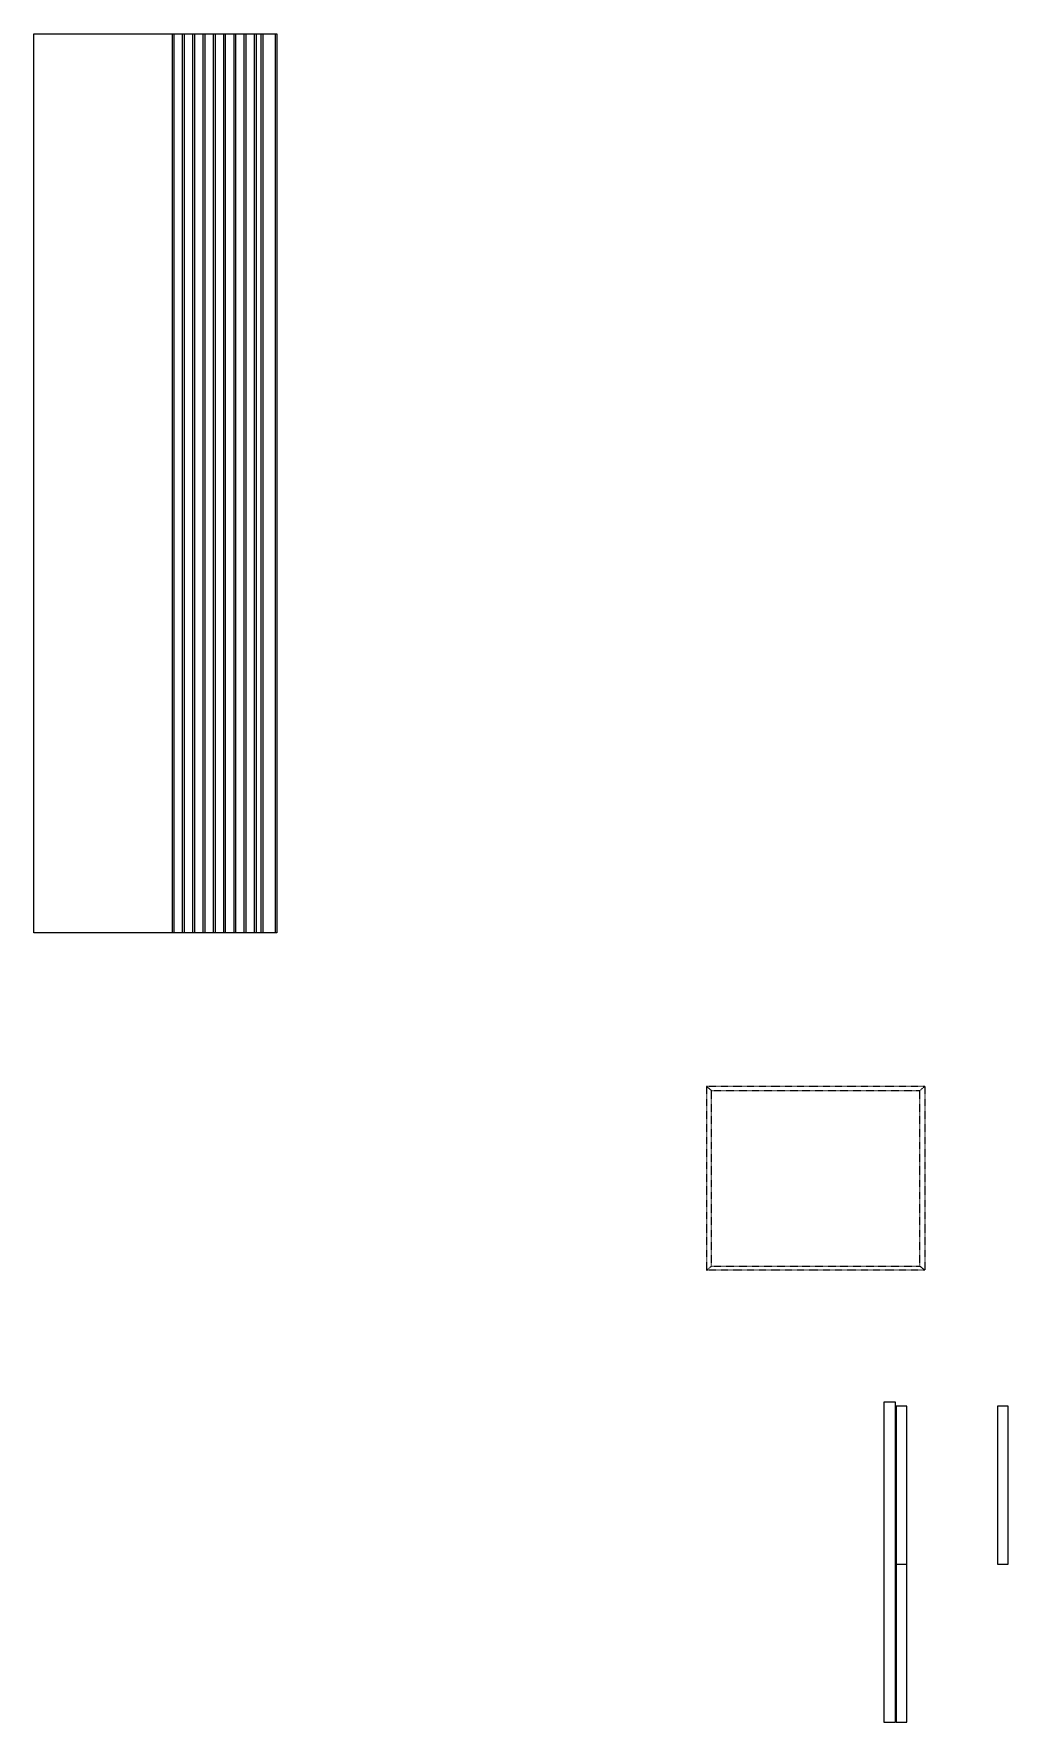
# Model space of a CAD drawing. Header units: millimetres. Extents: x -4391136 to -1798569, y -886572 to -291056.
# Drawn here: x -2433927 to -2427760, y -371468 to -360784 of the extents above; entities that cross this region are included whole.
import ezdxf

# ---------------------------------------------------------------- set-up
doc = ezdxf.new("R2010")
doc.units = ezdxf.units.MM
doc.set_wipeout_variables(frame=1)
doc.linetypes.add('TA_HL_001.00000', pattern=[6.5, 3.55, -2.95])
for name, color, linetype in [('010 - ASPG_EXTR_MAIN_COLOR_2', 7, 'Continuous'), ('010 - ASPG_EXTR_WIPEOUT_', 7, 'Continuous'), ('010 - ASPG_FRAMING_MAIN_COLOR_1', 7, 'Continuous'), ('010 - ASPG_FRAMING_SUB_COLOR_2', 7, 'Continuous'), ('010 - ASPG_FRAMING_WIPEOUT_', 7, 'Continuous')]:
    doc.layers.add(name, color=color, linetype=linetype)

# ---------------------------------------------------------------- blocks, each defined once
blk = doc.blocks.new('*U2010')
at = {"color": 7}
blk.add_wipeout([(50, 0), (1489, 0), (1489, 5690), (50, 5690)], dxfattribs=at).dxf.layer = '010 - ASPG_EXTR_WIPEOUT_'
at = {"layer": '010 - ASPG_EXTR_MAIN_COLOR_2', "color": 7}
for points in [[(147, 0), (157, 0), (157, 5690), (147, 5690)], [(212, 0), (222, 0), (222, 5690), (212, 5690)], [(277, 0), (287, 0), (287, 5690), (277, 5690)], [(342, 0), (352, 0), (352, 5690), (342, 5690)], [(407, 0), (417, 0), (417, 5690), (407, 5690)], [(472, 0), (482, 0), (482, 5690), (472, 5690)], [(537, 0), (547, 0), (547, 5690), (537, 5690)], [(602, 0), (612, 0), (612, 5690), (602, 5690)]]:
    blk.add_lwpolyline(points, close=True, dxfattribs=at)
at = {"layer": '010 - ASPG_FRAMING_SUB_COLOR_2', "color": 7}
blk.add_lwpolyline([(50, 0), (1489, 0), (1489, 5690), (50, 5690)], close=True, dxfattribs=at)
at = {"color": 7}
blk.add_wipeout([(-50, 0), (50, 0), (50, 5690), (-50, 5690)], dxfattribs=at).dxf.layer = '010 - ASPG_EXTR_WIPEOUT_'
at = {"layer": '010 - ASPG_EXTR_MAIN_COLOR_2', "color": 7}
blk.add_lwpolyline([(82, 0), (92, 0), (92, 5690), (82, 5690)], close=True, dxfattribs=at)
at = {"layer": '010 - ASPG_FRAMING_MAIN_COLOR_1', "color": 7}
for points in [[(-50, 0), (-40, 0), (-40, 5690), (-50, 5690)], [(40, 0), (50, 0), (50, 5690), (40, 5690)]]:
    blk.add_lwpolyline(points, close=True, dxfattribs=at)
at = {"layer": '010 - ASPG_FRAMING_SUB_COLOR_2', "color": 7}
blk.add_lwpolyline([(-50, 0), (50, 0), (50, 5690), (-50, 5690)], close=True, dxfattribs=at)
blk = doc.blocks.new('*U2019')
at = {"color": 7}
blk.add_wipeout([(0, 0), (1000, 0), (1000, 67), (0, 67)], dxfattribs=at).dxf.layer = '010 - ASPG_FRAMING_WIPEOUT_'
blk.add_wipeout([(2025, 68), (2025, 145), (0, 145), (0, 68)], dxfattribs=at).dxf.layer = '010 - ASPG_EXTR_WIPEOUT_'
at = {"layer": '010 - ASPG_EXTR_MAIN_COLOR_2', "color": 7}
blk.add_lwpolyline([(2025, 70), (2025, 145), (0, 145), (0, 70)], close=True, dxfattribs=at)
at = {"layer": '010 - ASPG_FRAMING_SUB_COLOR_2', "color": 7}
blk.add_lwpolyline([(0, 0), (1000, 0), (1000, 67), (0, 67)], close=True, dxfattribs=at)
blk = doc.blocks.new('*U2020')
at = {"color": 7}
blk.add_wipeout([(0, 0), (1000, 0), (1000, 67.3), (0, 67.3)], dxfattribs=at).dxf.layer = '010 - ASPG_FRAMING_WIPEOUT_'
at = {"layer": '010 - ASPG_FRAMING_SUB_COLOR_2', "color": 7}
blk.add_lwpolyline([(0, 0), (1000, 0), (1000, 67.3), (0, 67.3)], close=True, dxfattribs=at)
blk = doc.blocks.new('*U2021')
at = {"color": 7}
blk.add_wipeout([(0, 0), (1000, 0), (1000, 67.3), (0, 67.3)], dxfattribs=at).dxf.layer = '010 - ASPG_FRAMING_WIPEOUT_'
at = {"layer": '010 - ASPG_FRAMING_SUB_COLOR_2', "color": 7}
blk.add_lwpolyline([(0, 0), (1000, 0), (1000, 67.3), (0, 67.3)], close=True, dxfattribs=at)
blk = doc.blocks.new('*U2025')
at = {"layer": '010 - ASPG_FRAMING_MAIN_COLOR_1', "color": 7, "linetype": 'ByBlock'}
for points in [[(0, 0), (0, 1380), (25, 1350), (25, 30), (0, 0)], [(1163, 1380), (0, 1380), (25, 1350), (1138, 1350)], [(1163, 0), (1163, 1380), (1138, 1350), (1138, 30), (1163, 0)], [(25, 30), (1138, 30), (1163, 0), (0, 0), (25, 30)]]:
    blk.add_lwpolyline(points, close=True, dxfattribs=at)

msp = doc.modelspace()

# ---------------------------------------------------------------- block references
at = {"color": 7, "xscale": -1}
msp.add_blockref('*U2010', (-2432437.9, -366474.3), dxfattribs=at)
at = {"color": 7, "linetype": 'TA_HL_001.00000', "rotation": 90}
for name, p in [('*U2025', (-2428288.5, -368608.5)), ('*U2021', (-2427759.8, -370468.5))]:
    msp.add_blockref(name, p, dxfattribs=at)
at = {"color": 7, "rotation": 90}
msp.add_blockref('*U2019', (-2428402.4, -371468.5), dxfattribs=at)

# ---------------------------------------------------------------- next in the draw order: block references
msp.add_blockref('*U2020', (-2428402.4, -370468.5), dxfattribs=at)

doc.saveas('drawing.dxf')
